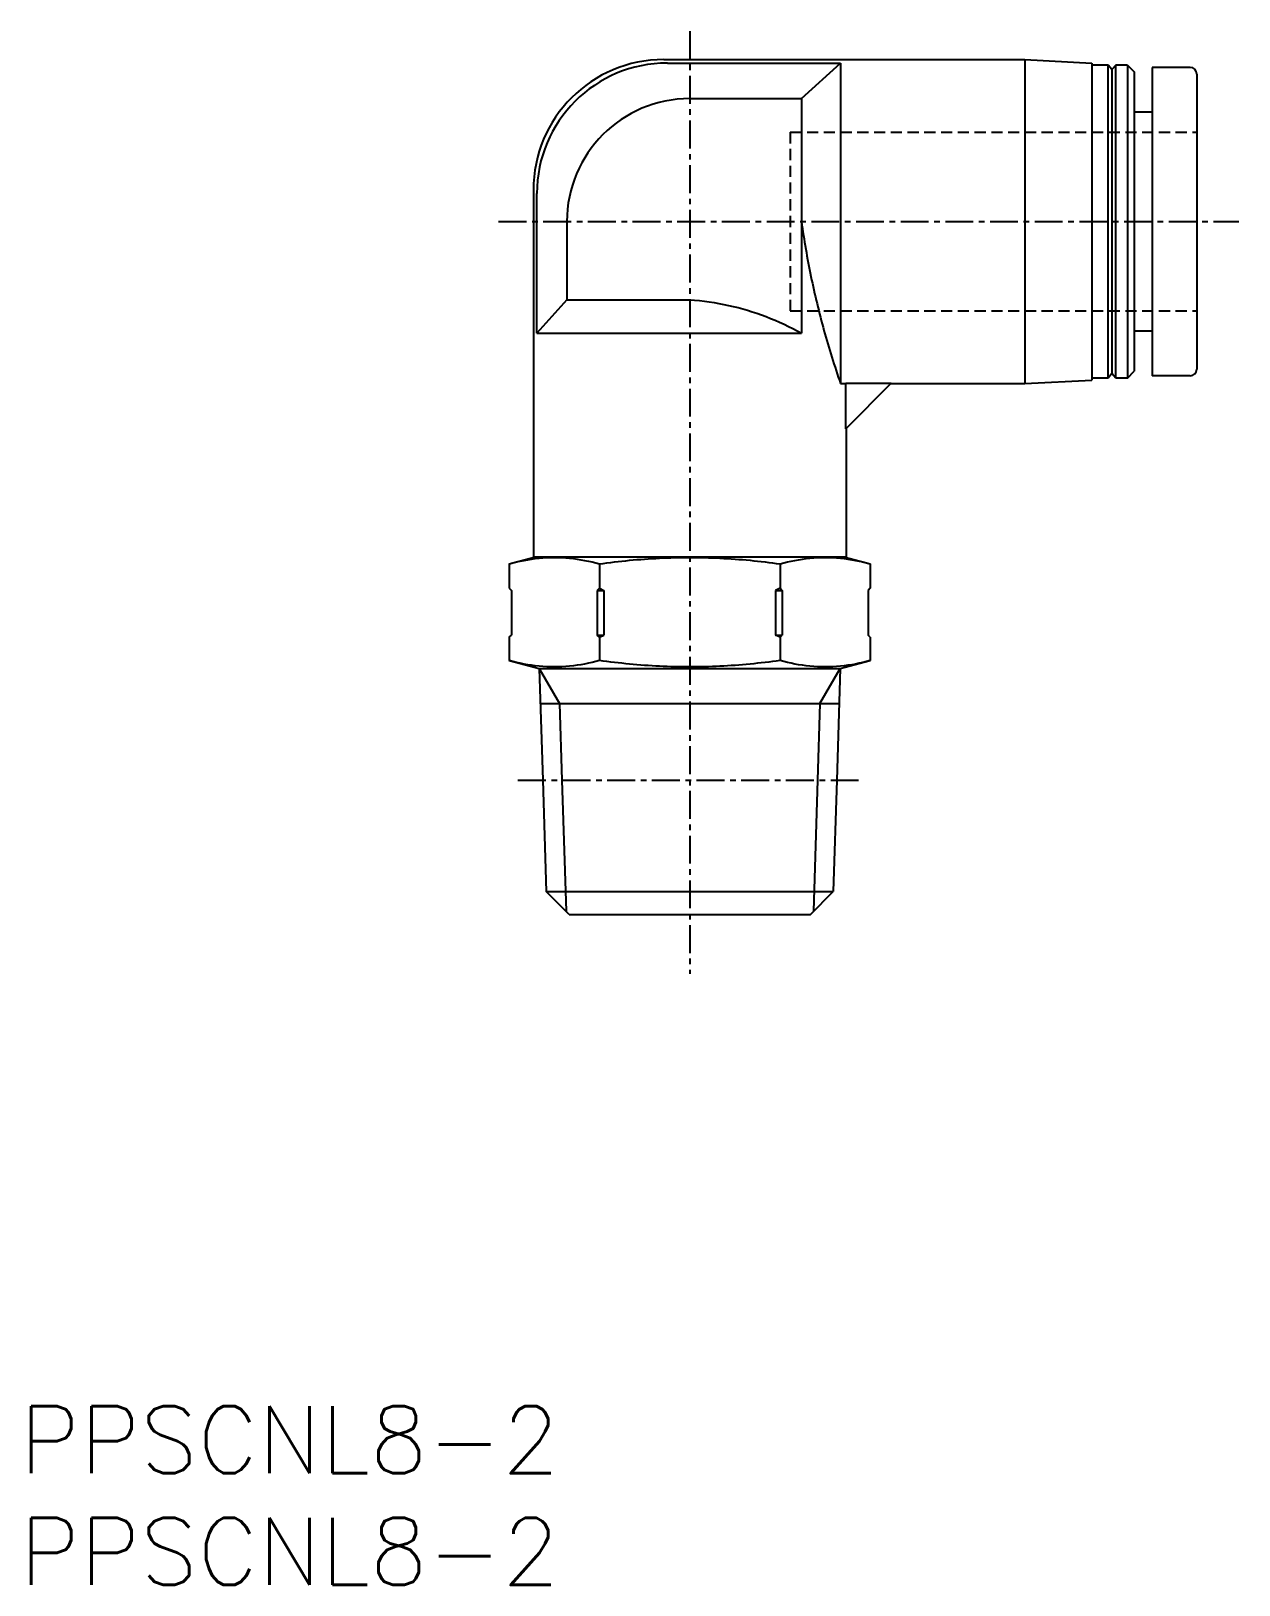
# Model space of a CAD drawing. Extents: x 0.5 to 54.6, y 0 to 69.5.
import ezdxf

# ---------------------------------------------------------------- set-up
doc = ezdxf.new("R2010")
doc.units = 0
doc.linetypes.add('CENTER', pattern=[2, 1.25, -0.25, 0.25, -0.25])
doc.linetypes.add('DASHED', pattern=[0.75, 0.5, -0.25])
doc.layers.get('0').update_dxf_attribs({"linetype": 'CONTINUOUS'})
doc.layers.add('CENTER', color=1, linetype='CENTER')
doc.styles.get("Standard").update_dxf_attribs({"font": 'txt.shx'})

# ---------------------------------------------------------------- blocks, each defined once
blk = doc.blocks.new('*U7')
at = {"color": 7, "linetype": 'CONTINUOUS'}
blk.add_text('PPSCNL8-2', height=3, dxfattribs=at).set_placement((0, 0))
blk = doc.blocks.new('*U8')
at = {"color": 7, "linetype": 'CONTINUOUS'}
blk.add_text('PPSCNL8-2', height=3, dxfattribs=at).set_placement((0, 5))

msp = doc.modelspace()

# ---------------------------------------------------------------- linework, layer by layer
at = {"color": 7, "linetype": 'CONTINUOUS'}
for p, q in [((28.84, 68.25), (45, 68.25)), ((45, 68.25), (48, 68.093)), ((45, 68.25), (45, 53.75)), ((28.997, 68.093), (36.75, 68.093)), ((35, 66.5), (36.75, 68.093)), ((36.75, 68.093), (36.75, 53.75)), ((48, 68.093), (48, 53.907)), ((48.725, 68), (48, 68)), ((48.9, 67.8), (48.725, 68)), ((48.725, 54), (48.725, 68)), ((49.075, 68), (48.9, 67.8)), ((48.9, 67.8), (48.9, 54.2)), ((49.075, 54), (49.075, 68)), ((49.6, 68), (49.075, 68)), ((49.6, 68), (49.6, 54)), ((49.6, 68), (49.9, 67.7)), ((49.9, 67.7), (49.9, 54.3)), ((52.4, 67.9), (50.7, 67.9)), ((50.7, 67.9), (50.7, 54.1)), ((52.7, 67.6), (52.7, 54.4)), ((30, 66.5), (35, 66.5)), ((35, 66.5), (35, 56)), ((50.7, 65.9), (49.9, 65.9)), ((23, 62.41), (23, 46)), ((23.157, 56), (23.157, 62.253)), ((24.5, 61), (24.5, 57.5)), ((24.5, 57.5), (23.157, 56)), ((24.5, 57.5), (30, 57.5)), ((23.157, 56), (35, 56)), ((50.7, 56.1), (49.9, 56.1)), ((49.6, 54), (49.9, 54.3)), ((36.75, 53.75), (36.983, 53.75)), ((36.983, 51.733), (36.983, 53.767)), ((36.983, 53.767), (39.017, 53.767)), ((39.017, 53.767), (36.983, 51.733)), ((39, 53.75), (45, 53.75)), ((45, 53.75), (48, 53.907)), ((48.725, 54), (48, 54)), ((48.9, 54.2), (48.725, 54)), ((49.075, 54), (48.9, 54.2)), ((49.6, 54), (49.075, 54)), ((52.4, 54.1), (50.7, 54.1)), ((37, 51.75), (37, 46)), ((21.917, 45.683), (23.1, 46)), ((23, 46), (37, 46)), ((36.9, 46), (38.083, 45.683)), ((21.917, 45.683), (21.917, 44.6)), ((25.959, 45.683), (25.959, 44.6)), ((34.041, 45.683), (34.041, 44.6)), ((38.083, 45.683), (38.083, 44.6)), ((21.917, 44.6), (22.017, 44.5)), ((22.017, 44.5), (22.017, 42.5)), ((25.959, 44.6), (25.859, 44.5)), ((25.859, 44.5), (26.159, 44.5)), ((25.859, 44.5), (25.859, 42.5)), ((25.959, 44.6), (26.159, 44.5)), ((26.159, 44.5), (26.159, 42.5)), ((34.041, 44.6), (33.841, 44.5)), ((33.841, 44.5), (34.141, 44.5)), ((33.841, 44.5), (33.841, 42.5)), ((34.041, 44.6), (34.141, 44.5)), ((34.141, 44.5), (34.141, 42.5)), ((38.083, 44.6), (37.983, 44.5)), ((37.983, 44.5), (37.983, 42.5)), ((21.917, 42.4), (22.017, 42.5)), ((25.859, 42.5), (26.159, 42.5)), ((25.959, 42.4), (25.859, 42.5)), ((25.959, 42.4), (26.159, 42.5)), ((34.041, 42.4), (33.841, 42.5)), ((33.841, 42.5), (34.141, 42.5)), ((34.041, 42.4), (34.141, 42.5)), ((38.083, 42.4), (37.983, 42.5)), ((21.917, 42.4), (21.917, 41.361)), ((25.959, 42.4), (25.959, 41.361)), ((34.041, 42.4), (34.041, 41.361)), ((38.083, 42.4), (38.083, 41.361)), ((21.917, 41.361), (23.266, 41)), ((36.734, 41), (38.083, 41.361)), ((23.266, 41), (24.171, 39.433)), ((23.266, 41), (36.734, 41)), ((23.266, 41), (23.422, 36.01)), ((35.829, 39.433), (36.734, 41)), ((36.734, 41), (36.578, 36.01)), ((23.315, 39.433), (36.685, 39.433)), ((24.171, 39.433), (24.277, 36.01)), ((35.829, 39.433), (35.723, 36.01)), ((23.422, 36.01), (23.577, 31.023)), ((24.277, 36.01), (24.461, 30.139)), ((35.723, 36.01), (35.539, 30.139)), ((36.578, 36.01), (36.423, 31.023)), ((24.6, 30), (23.577, 31.023)), ((23.577, 31.023), (36.423, 31.023)), ((35.4, 30), (36.423, 31.023)), ((24.6, 30), (35.4, 30))]:
    msp.add_line(p, q, dxfattribs=at)
at = {"color": 3, "linetype": 'DASHED'}
for p, q in [((34.5, 65), (52.7, 65)), ((34.5, 65), (34.5, 57)), ((34.5, 57), (52.7, 57))]:
    msp.add_line(p, q, dxfattribs=at)
at = {"color": 7, "linetype": 'CONTINUOUS'}
for points in [[(35, 61, 0.016275), (35.425, 58.547, 0.016368), (36.009, 56.127, 0.016218), (36.75, 53.75)], [(30, 57.5, -0.036352), (31.735, 57.252, -0.038168), (33.415, 56.749, -0.03679), (35, 56)], [(21.917, 45.683, -0.045589), (23.256, 45.94, -0.049065), (24.62, 45.94, -0.04557), (25.959, 45.683)], [(25.959, 45.683, -0.023632), (28.648, 45.941, -0.024097), (31.352, 45.941, -0.023634), (34.041, 45.683)], [(34.041, 45.683, -0.045589), (35.38, 45.94, -0.049065), (36.744, 45.94, -0.04557), (38.083, 45.683)], [(25.959, 41.361, -0.045589), (24.62, 41.105, -0.049065), (23.256, 41.105, -0.045571), (21.917, 41.361)], [(34.041, 41.361, -0.023632), (31.352, 41.104, -0.024096), (28.648, 41.104, -0.023634), (25.959, 41.361)], [(38.083, 41.361, -0.045589), (36.744, 41.105, -0.049065), (35.38, 41.105, -0.045571), (34.041, 41.361)]]:
    msp.add_lwpolyline(points, format="xyb", dxfattribs=at)
for centre, radius, start, end in [((28.84, 62.41), 5.84, 90, 180), ((28.997, 62.253), 5.84, 90, 180), ((52.4, 67.6), 0.3, 0, 90), ((30, 61), 5.5, 90, 180), ((52.4, 54.4), 0.3, 270, 0)]:
    msp.add_arc(centre, radius, start, end, dxfattribs=at)
at = {"layer": 'CENTER', "color": 1, "linetype": 'CENTER'}
for p, q in [((30, 69.523), (30, 27.341)), ((21.443, 61), (54.584, 61)), ((22.308, 36.01), (37.797, 36.01))]:
    msp.add_line(p, q, dxfattribs=at)

# ---------------------------------------------------------------- block references
at = {"color": 7, "linetype": 'CONTINUOUS'}
for name in ['*U8', '*U7']:
    msp.add_blockref(name, (0, 0), dxfattribs=at)

doc.saveas('drawing.dxf')
